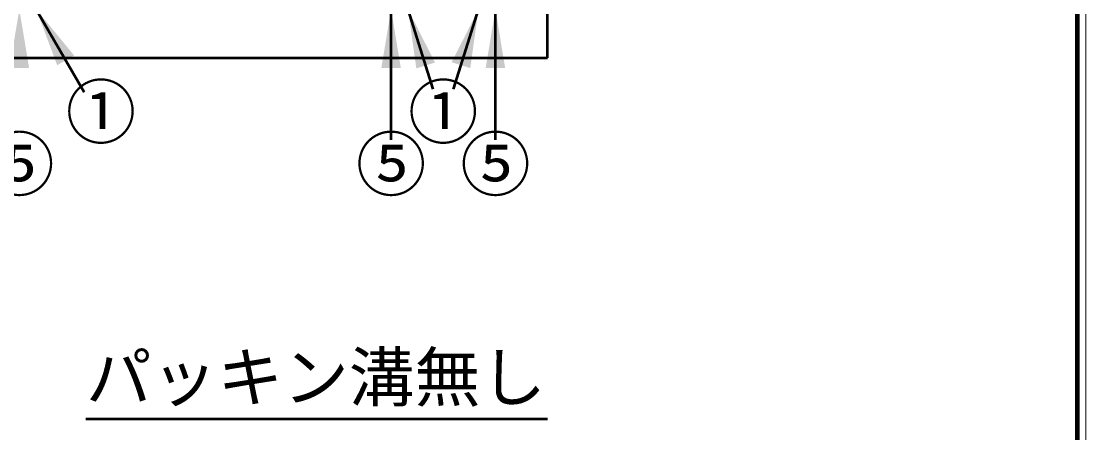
# Model space of a CAD drawing. Units: millimetres, scale not verified. Extents: x 100 to 4105, y 100 to 2870.
# Drawn here: x 3452 to 4105, y 1776 to 2028 of the extents above; entities that cross this region are included whole.
import ezdxf
from ezdxf.enums import TextEntityAlignment as Align

# ---------------------------------------------------------------- set-up
doc = ezdxf.new("R2010")
doc.units = ezdxf.units.MM
doc.header["$LTSCALE"] = 5
doc.layers.add('V-nasSTD', color=7, linetype='Continuous', lineweight=35)
doc.styles.add('ＭＳ ゴシック', font='')
doc.styles.get('ＭＳ ゴシック').set_extended_font_data('MS Gothic')

msp = doc.modelspace()

# ---------------------------------------------------------------- hatches: boundary and pattern name
at = {"layer": 'V-nasSTD'}
for points in [[(3456.975, 1999.742), (3450.975, 2035.742), (3444.975, 1999.742)], [(3484.571, 2007.565), (3461.375, 2035.742), (3474.179, 2001.565)], [(3684.975, 1999.742), (3678.975, 2035.742), (3672.975, 1999.742)], [(3694.453, 1999.601), (3700.176, 2001.401), (3705.9, 2003.201), (3689.375, 2035.742)], [(3716.11, 2003.392), (3732.575, 2035.742), (3727.557, 1999.791), (3721.833, 2001.592)], [(3748.975, 1999.742), (3742.975, 2035.742), (3736.975, 1999.742)]]:
    msp.add_hatch(color=256, dxfattribs=at).paths.add_polyline_path(points)

# ---------------------------------------------------------------- linework, layer by layer
at = {"layer": 'V-nasSTD', "lineweight": 100}
msp.add_line((4100, 105), (4100, 2865), dxfattribs=at)
at = {"layer": 'V-nasSTD', "lineweight": 50}
for p, q in [((3774.975, 2006.142), (3774.975, 2534.142)), ((3490.665, 1985.011), (3461.375, 2035.742)), ((3678.975, 1955.792), (3678.975, 2035.742)), ((3704.752, 1986.854), (3689.375, 2035.742)), ((3717.198, 1986.854), (3732.575, 2035.742)), ((3742.975, 1955.792), (3742.975, 2035.742)), ((2174.975, 2006.142), (3774.975, 2006.142)), ((3491.767, 1784.815), (3774.975, 1784.815))]:
    msp.add_line(p, q, dxfattribs=at)
at = {"layer": 'V-nasSTD', "lineweight": 13}
msp.add_lwpolyline([(100, 100), (100, 2870), (4105, 2870), (4105, 100)], close=True, dxfattribs=at)

# ---------------------------------------------------------------- texts
at = {"layer": 'V-nasSTD', "style": 'ＭＳ ゴシック'}
for s, height, p in [('①', 31.67, (3479.428, 1988.661)), ('①', 31.67, (3689.375, 1988.661)), ('⑤', 31.67, (3429.411, 1956.642)), ('⑤', 31.67, (3657.411, 1956.642)), ('⑤', 31.67, (3721.411, 1956.642)), ('パッキン溝無し', 29.56, (3491.767, 1825.135))]:
    msp.add_text(s, height=height, dxfattribs=at).set_placement(p, align=Align.TOP_LEFT)

doc.saveas('drawing.dxf')
